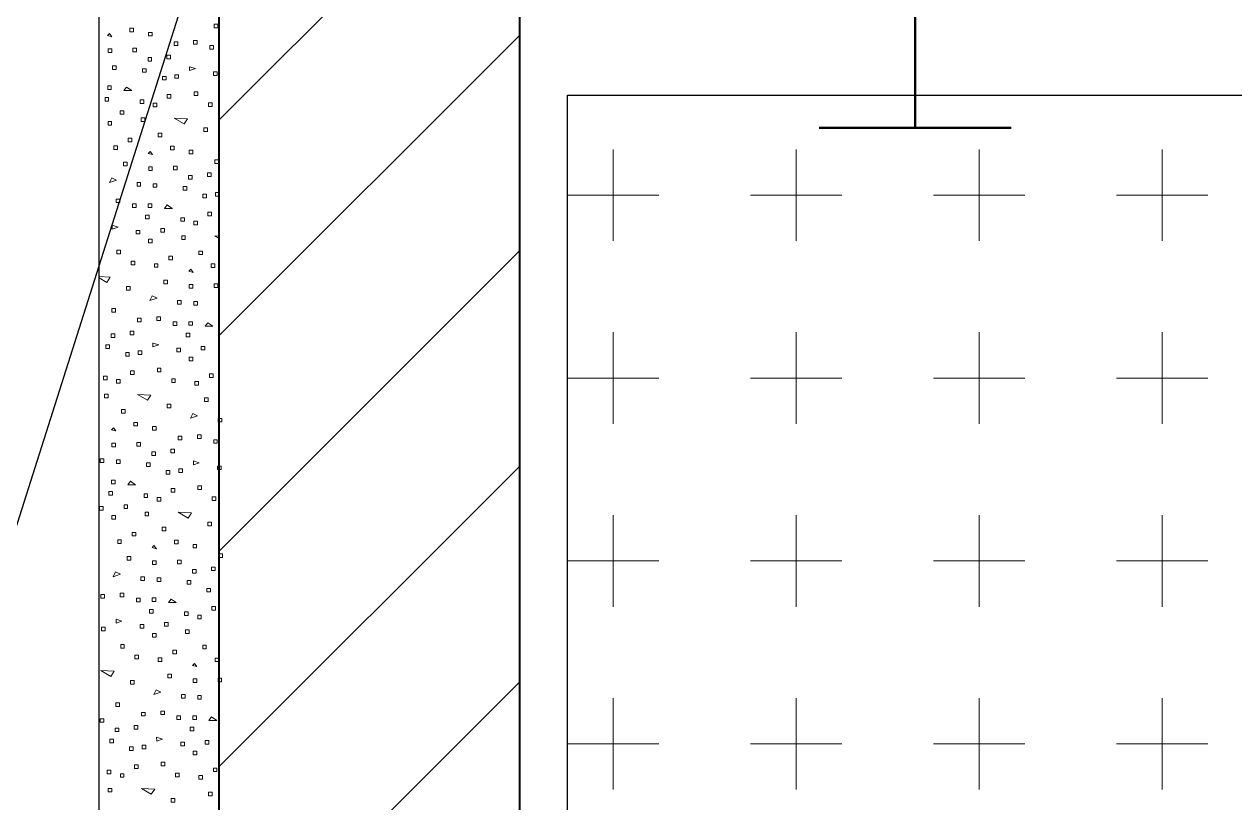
# Model space of a CAD drawing. Header units: millimetres. Extents: x 0 to 23.3, y 0 to 16.5.
# Drawn here: x 18.132 to 18.801, y 11.58 to 12.011 of the extents above; entities that cross this region are included whole.
import ezdxf

# ---------------------------------------------------------------- set-up
doc = ezdxf.new("R2010")
doc.units = ezdxf.units.MM
doc.layers.add('PDF _Геометрия', color=7, linetype='Continuous')

msp = doc.modelspace()

# ---------------------------------------------------------------- linework, layer by layer
at = {"layer": 'PDF _Геометрия', "lineweight": 25}
for points in [[(21.6086, 9.74585), (18.23988, 9.74585), (18.17352, 9.74585), (18.17352, 12.63819), (18.23988, 12.63819), (18.23988, 9.81221), (21.6086, 9.81221)], [(18.43233, 11.97121), (19.40166, 11.97121), (19.40166, 10.6771), (18.43233, 10.6771)]]:
    msp.add_lwpolyline(points, close=True, dxfattribs=at)
at = {"layer": 'PDF _Геометрия', "lineweight": 40}
msp.add_lwpolyline([(18.40579, 12.63577), (18.40579, 9.82306), (18.23988, 9.82306), (18.23988, 12.63577)], close=True, dxfattribs=at)
at = {"layer": 'PDF _Геометрия', "lineweight": 25}
msp.add_lwpolyline([(18.27114, 12.18544), (18.26704, 12.17251), (17.64938, 10.22566)], dxfattribs=at)
at = {"layer": 'PDF _Геометрия', "lineweight": 18}
for points in [[(18.23988, 11.95763), (18.40579, 12.12354)], [(18.17922, 12.00533), (18.17814, 12.00423)], [(18.17814, 12.00423), (18.18055, 12.0036)], [(18.18055, 12.0036), (18.17922, 12.00533)], [(18.23988, 11.83844), (18.40579, 12.00435)], [(18.22342, 11.98702), (18.22344, 11.98484)], [(18.22345, 11.98484), (18.2267, 11.98596), (18.22342, 11.98702)], [(18.18867, 11.97578), (18.18716, 11.9738)], [(18.18716, 11.9738), (18.19152, 11.97385)], [(18.19152, 11.97385), (18.18867, 11.97578)], [(18.22047, 11.95539), (18.21499, 11.95861)], [(18.21499, 11.9586), (18.2224, 11.95824)], [(18.2224, 11.95824), (18.22047, 11.95539)], [(18.20165, 11.94017), (18.20058, 11.93907)], [(18.20058, 11.93907), (18.20298, 11.93844)], [(18.20298, 11.93844), (18.20166, 11.94017)], [(18.45761, 11.89074), (18.45761, 11.9413)], [(18.55875, 11.89074), (18.55875, 11.9413)], [(18.65989, 11.89074), (18.65989, 11.9413)], [(18.76102, 11.89074), (18.76102, 11.9413)], [(18.18044, 11.92558), (18.17916, 11.92295)], [(18.17916, 11.92295), (18.18307, 11.9243), (18.18045, 11.92558)], [(18.43233, 11.91602), (18.4829, 11.91602)], [(18.53347, 11.91602), (18.58404, 11.91602)], [(18.6346, 11.91602), (18.68517, 11.91602)], [(18.73574, 11.91602), (18.78631, 11.91602)], [(18.2111, 11.91063), (18.2096, 11.90865)], [(18.21395, 11.90869), (18.2111, 11.91063)], [(18.2096, 11.90865), (18.21396, 11.90869)], [(18.1807, 11.89943), (18.18072, 11.89725)], [(18.18072, 11.89725), (18.18398, 11.89837), (18.1807, 11.89943)], [(18.23742, 11.89345), (18.23988, 11.89333)], [(18.23988, 11.89201), (18.23742, 11.89345)], [(18.23988, 11.71925), (18.40579, 11.88516)], [(18.17352, 11.87095), (18.17968, 11.87065)], [(18.17968, 11.87065), (18.17775, 11.8678), (18.17352, 11.87028)], [(18.22409, 11.87501), (18.22301, 11.87391)], [(18.22301, 11.87391), (18.22542, 11.87329)], [(18.22542, 11.87328), (18.22409, 11.87501)], [(18.20288, 11.86042), (18.2016, 11.8578)], [(18.2016, 11.85779), (18.20551, 11.85914)], [(18.20551, 11.85914), (18.20288, 11.86042)], [(18.23354, 11.84547), (18.23203, 11.84349)], [(18.23203, 11.84349), (18.23639, 11.84353)], [(18.23639, 11.84354), (18.23354, 11.84547)], [(18.45761, 11.7896), (18.45761, 11.84017)], [(18.55875, 11.7896), (18.55875, 11.84017)], [(18.65989, 11.7896), (18.65989, 11.84017)], [(18.76102, 11.7896), (18.76102, 11.84017)], [(18.20314, 11.83428), (18.20316, 11.8321)], [(18.20316, 11.83209), (18.20642, 11.83322), (18.20314, 11.83427)], [(18.43233, 11.81488), (18.4829, 11.81488)], [(18.53347, 11.81488), (18.58404, 11.81488)], [(18.6346, 11.81488), (18.68517, 11.81488)], [(18.73574, 11.81488), (18.78631, 11.81488)], [(18.1947, 11.80586), (18.20211, 11.80549)], [(18.20018, 11.80264), (18.1947, 11.80586)], [(18.20211, 11.8055), (18.20018, 11.80264)], [(18.22531, 11.79527), (18.22403, 11.79264)], [(18.22403, 11.79264), (18.22794, 11.79398), (18.22532, 11.79526)], [(18.18137, 11.78742), (18.18029, 11.78632)], [(18.18029, 11.78632), (18.1827, 11.78569)], [(18.1827, 11.78569), (18.18137, 11.78742)], [(18.22557, 11.76912), (18.22559, 11.76694)], [(18.22559, 11.76694), (18.22885, 11.76806), (18.22557, 11.76912)], [(18.23988, 11.60006), (18.40579, 11.76597)], [(18.19082, 11.75788), (18.18931, 11.7559)], [(18.18931, 11.7559), (18.19367, 11.75594)], [(18.19367, 11.75594), (18.19082, 11.75788)], [(18.21714, 11.7407), (18.22455, 11.74034)], [(18.22262, 11.73749), (18.21714, 11.7407)], [(18.22455, 11.74034), (18.22262, 11.73749)], [(18.45761, 11.68846), (18.45761, 11.73903)], [(18.55875, 11.68846), (18.55875, 11.73903)], [(18.65989, 11.68846), (18.65989, 11.73903)], [(18.76102, 11.68846), (18.76102, 11.73903)], [(18.20381, 11.72227), (18.20273, 11.72117)], [(18.20513, 11.72054), (18.20381, 11.72227)], [(18.20273, 11.72117), (18.20513, 11.72054)], [(18.43233, 11.71375), (18.4829, 11.71375)], [(18.53347, 11.71375), (18.58404, 11.71375)], [(18.6346, 11.71375), (18.68517, 11.71375)], [(18.73574, 11.71375), (18.78631, 11.71375)], [(18.18259, 11.70768), (18.18131, 11.70505)], [(18.18131, 11.70505), (18.18522, 11.70639)], [(18.18522, 11.70639), (18.18259, 11.70767)], [(18.21325, 11.69272), (18.21175, 11.69074)], [(18.21175, 11.69074), (18.2161, 11.69079)], [(18.2161, 11.69079), (18.21325, 11.69272)], [(18.18285, 11.68153), (18.18287, 11.67935)], [(18.18287, 11.67935), (18.18613, 11.68047), (18.18285, 11.68153)], [(18.23988, 11.67537), (18.23957, 11.67555)], [(18.23957, 11.67554), (18.23988, 11.67553)], [(18.22624, 11.65711), (18.22516, 11.65601)], [(18.22516, 11.65601), (18.22757, 11.65538)], [(18.22757, 11.65538), (18.22624, 11.65711)], [(18.17442, 11.65311), (18.18183, 11.65275)], [(18.1799, 11.6499), (18.17442, 11.65311)], [(18.18183, 11.65275), (18.1799, 11.6499)], [(18.20503, 11.64252), (18.20375, 11.63989)], [(18.20375, 11.63989), (18.20766, 11.64123), (18.20503, 11.64252)], [(18.23988, 11.48087), (18.40579, 11.64678)], [(18.45761, 11.58733), (18.45761, 11.6379)], [(18.55875, 11.58733), (18.55875, 11.6379)], [(18.65989, 11.58733), (18.65989, 11.6379)], [(18.76102, 11.58733), (18.76102, 11.6379)], [(18.23569, 11.62756), (18.23418, 11.62559)], [(18.23418, 11.62559), (18.23854, 11.62563)], [(18.23854, 11.62563), (18.23569, 11.62756)], [(18.20528, 11.61637), (18.20531, 11.61419)], [(18.20531, 11.61419), (18.20857, 11.61531), (18.20529, 11.61637)], [(18.43233, 11.61261), (18.4829, 11.61261)], [(18.53347, 11.61261), (18.58404, 11.61261)], [(18.6346, 11.61261), (18.68517, 11.61261)], [(18.73574, 11.61261), (18.78631, 11.61261)], [(18.20233, 11.58474), (18.19685, 11.58796)], [(18.19685, 11.58795), (18.20426, 11.58759)], [(18.20426, 11.58759), (18.20233, 11.58474)]]:
    msp.add_lwpolyline(points, dxfattribs=at)
at = {"layer": 'PDF _Геометрия', "color": 5, "lineweight": 50}
for points in [[(18.62449, 11.95331), (18.62449, 12.12496)], [(18.5714, 11.95331), (18.67758, 11.95331)]]:
    msp.add_lwpolyline(points, dxfattribs=at)
at = {"layer": 'PDF _Геометрия', "lineweight": 5}
for points in [[(18.23716, 12.00851), (18.23916, 12.00851), (18.23916, 12.01051), (18.23716, 12.01051)], [(18.19055, 12.00631), (18.19255, 12.00631), (18.19255, 12.00831), (18.19055, 12.00831)], [(18.20081, 12.00401), (18.20281, 12.00401), (18.20281, 12.00601), (18.20081, 12.00601)], [(18.17845, 11.99486), (18.18045, 11.99486), (18.18045, 11.99686), (18.17845, 11.99686)], [(18.19218, 11.99521), (18.19418, 11.99521), (18.19418, 11.99721), (18.19218, 11.99721)], [(18.21503, 11.99871), (18.21703, 11.99871), (18.21703, 12.00071), (18.21503, 12.00071)], [(18.2257, 11.99947), (18.2277, 11.99947), (18.2277, 12.00147), (18.2257, 12.00147)], [(18.23466, 11.99672), (18.23666, 11.99672), (18.23666, 11.99872), (18.23466, 11.99872)], [(18.20051, 11.99006), (18.20251, 11.99006), (18.20251, 11.99206), (18.20051, 11.99206)], [(18.21096, 11.99147), (18.21296, 11.99147), (18.21296, 11.99347), (18.21096, 11.99347)], [(18.18094, 11.98551), (18.18294, 11.98551), (18.18294, 11.98751), (18.18094, 11.98751)], [(18.19752, 11.98393), (18.19952, 11.98393), (18.19952, 11.98593), (18.19752, 11.98593)], [(18.21542, 11.98062), (18.21742, 11.98062), (18.21742, 11.98262), (18.21542, 11.98262)], [(18.23677, 11.98214), (18.23877, 11.98214), (18.23877, 11.98414), (18.23677, 11.98414)], [(18.17822, 11.97437), (18.18022, 11.97437), (18.18022, 11.97637), (18.17822, 11.97637)], [(18.20846, 11.97968), (18.21046, 11.97968), (18.21046, 11.98168), (18.20846, 11.98168)], [(18.17676, 11.96804), (18.17876, 11.96804), (18.17876, 11.97004), (18.17676, 11.97004)], [(18.21117, 11.96968), (18.21317, 11.96968), (18.21317, 11.97168), (18.21117, 11.97168)], [(18.22598, 11.97114), (18.22798, 11.97114), (18.22798, 11.97314), (18.22598, 11.97314)], [(18.18511, 11.96071), (18.18711, 11.96071), (18.18711, 11.96271), (18.18511, 11.96271)], [(18.19616, 11.9667), (18.19816, 11.9667), (18.19816, 11.9687), (18.19616, 11.9687)], [(18.20338, 11.96481), (18.20538, 11.96481), (18.20538, 11.96681), (18.20338, 11.96681)], [(18.23388, 11.96511), (18.23588, 11.96511), (18.23588, 11.96711), (18.23388, 11.96711)], [(18.17841, 11.95476), (18.18041, 11.95476), (18.18041, 11.95676), (18.17841, 11.95676)], [(18.1967, 11.95668), (18.1987, 11.95668), (18.1987, 11.95868), (18.1967, 11.95868)], [(18.20615, 11.94828), (18.20815, 11.94828), (18.20815, 11.95028), (18.20615, 11.95028)], [(18.2314, 11.95114), (18.2334, 11.95114), (18.2334, 11.95314), (18.2314, 11.95314)], [(18.1816, 11.94128), (18.1836, 11.94128), (18.1836, 11.94328), (18.1816, 11.94328)], [(18.18962, 11.9455), (18.19162, 11.9455), (18.19162, 11.9475), (18.18962, 11.9475)], [(18.21298, 11.94115), (18.21498, 11.94115), (18.21498, 11.94315), (18.21298, 11.94315)], [(18.22324, 11.93886), (18.22524, 11.93886), (18.22524, 11.94086), (18.22324, 11.94086)], [(18.18692, 11.93218), (18.18892, 11.93218), (18.18892, 11.93418), (18.18692, 11.93418)], [(18.20089, 11.9297), (18.20289, 11.9297), (18.20289, 11.9317), (18.20089, 11.9317)], [(18.21462, 11.93006), (18.21662, 11.93006), (18.21662, 11.93206), (18.21462, 11.93206)], [(18.23746, 11.93355), (18.23946, 11.93355), (18.23946, 11.93555), (18.23746, 11.93555)], [(18.19444, 11.92092), (18.19644, 11.92092), (18.19644, 11.92292), (18.19444, 11.92292)], [(18.22295, 11.92491), (18.22495, 11.92491), (18.22495, 11.92691), (18.22295, 11.92691)], [(18.23339, 11.92632), (18.23539, 11.92632), (18.23539, 11.92832), (18.23339, 11.92832)], [(18.20338, 11.92036), (18.20538, 11.92036), (18.20538, 11.92236), (18.20338, 11.92236)], [(18.21996, 11.91878), (18.22196, 11.91878), (18.22196, 11.92078), (18.21996, 11.92078)], [(18.23089, 11.91453), (18.23289, 11.91453), (18.23289, 11.91653), (18.23089, 11.91653)], [(18.23786, 11.91547), (18.23986, 11.91547), (18.23986, 11.91747), (18.23786, 11.91747)], [(18.18298, 11.91187), (18.18498, 11.91187), (18.18498, 11.91387), (18.18298, 11.91387)], [(18.19194, 11.90913), (18.19394, 11.90913), (18.19394, 11.91113), (18.19194, 11.91113)], [(18.20065, 11.90922), (18.20265, 11.90922), (18.20265, 11.91122), (18.20065, 11.91122)], [(18.19919, 11.90288), (18.20119, 11.90288), (18.20119, 11.90488), (18.19919, 11.90488)], [(18.2186, 11.90155), (18.2206, 11.90155), (18.2206, 11.90355), (18.2186, 11.90355)], [(18.23361, 11.90453), (18.23561, 11.90453), (18.23561, 11.90653), (18.23361, 11.90653)], [(18.19404, 11.89455), (18.19604, 11.89455), (18.19604, 11.89655), (18.19404, 11.89655)], [(18.20755, 11.89555), (18.20955, 11.89555), (18.20955, 11.89755), (18.20755, 11.89755)], [(18.22581, 11.89966), (18.22781, 11.89966), (18.22781, 11.90166), (18.22581, 11.90166)], [(18.20085, 11.8896), (18.20285, 11.8896), (18.20285, 11.8916), (18.20085, 11.8916)], [(18.21914, 11.89153), (18.22113, 11.89153), (18.22113, 11.89353), (18.21914, 11.89353)], [(18.18326, 11.88355), (18.18526, 11.88355), (18.18526, 11.88555), (18.18326, 11.88555)], [(18.21206, 11.88034), (18.21406, 11.88034), (18.21406, 11.88234), (18.21206, 11.88234)], [(18.22859, 11.88312), (18.23059, 11.88312), (18.23059, 11.88512), (18.22859, 11.88512)], [(18.19116, 11.87752), (18.19316, 11.87752), (18.19316, 11.87952), (18.19116, 11.87952)], [(18.20403, 11.87612), (18.20603, 11.87612), (18.20603, 11.87812), (18.20403, 11.87812)], [(18.23542, 11.876), (18.23742, 11.876), (18.23742, 11.878), (18.23542, 11.878)], [(18.20935, 11.86702), (18.21135, 11.86702), (18.21135, 11.86902), (18.20935, 11.86902)], [(18.18868, 11.86355), (18.19068, 11.86355), (18.19068, 11.86555), (18.18868, 11.86555)], [(18.22332, 11.86455), (18.22532, 11.86455), (18.22532, 11.86654), (18.22332, 11.86654)], [(18.23705, 11.8649), (18.23905, 11.8649), (18.23905, 11.8669), (18.23705, 11.8669)], [(18.21687, 11.85576), (18.21887, 11.85576), (18.21887, 11.85776), (18.21687, 11.85776)], [(18.22581, 11.8552), (18.22781, 11.8552), (18.22781, 11.8572), (18.22581, 11.8572)], [(18.18052, 11.85127), (18.18252, 11.85127), (18.18252, 11.85327), (18.18052, 11.85327)], [(18.19474, 11.84596), (18.19674, 11.84596), (18.19674, 11.84796), (18.19474, 11.84796)], [(18.20541, 11.84672), (18.20741, 11.84672), (18.20741, 11.84872), (18.20541, 11.84872)], [(18.21437, 11.84397), (18.21637, 11.84397), (18.21637, 11.84597), (18.21437, 11.84597)], [(18.22309, 11.84406), (18.22509, 11.84406), (18.22509, 11.84606), (18.22309, 11.84606)], [(18.18023, 11.83732), (18.18223, 11.83732), (18.18223, 11.83932), (18.18023, 11.83932)], [(18.19067, 11.83873), (18.19267, 11.83873), (18.19267, 11.84073), (18.19067, 11.84073)], [(18.22163, 11.83772), (18.22363, 11.83772), (18.22363, 11.83972), (18.22163, 11.83972)], [(18.17724, 11.83118), (18.17924, 11.83118), (18.17924, 11.83318), (18.17724, 11.83318)], [(18.18817, 11.82693), (18.19017, 11.82693), (18.19017, 11.82893), (18.18817, 11.82893)], [(18.19514, 11.82787), (18.19714, 11.82787), (18.19714, 11.82987), (18.19514, 11.82987)], [(18.21648, 11.82939), (18.21848, 11.82939), (18.21848, 11.83139), (18.21648, 11.83139)], [(18.22998, 11.8304), (18.23198, 11.8304), (18.23198, 11.8324), (18.22998, 11.8324)], [(18.22328, 11.82445), (18.22528, 11.82445), (18.22528, 11.82645), (18.22328, 11.82645)], [(18.17588, 11.81395), (18.17788, 11.81395), (18.17788, 11.81595), (18.17588, 11.81595)], [(18.19089, 11.81694), (18.19289, 11.81694), (18.19289, 11.81894), (18.19089, 11.81894)], [(18.20569, 11.81839), (18.20769, 11.81839), (18.20769, 11.82039), (18.20569, 11.82039)], [(18.23449, 11.81519), (18.23649, 11.81519), (18.23649, 11.81719), (18.23449, 11.81719)], [(18.18309, 11.81206), (18.18509, 11.81206), (18.18509, 11.81406), (18.18309, 11.81406)], [(18.2136, 11.81237), (18.2156, 11.81237), (18.2156, 11.81437), (18.2136, 11.81437)], [(18.22647, 11.81097), (18.22847, 11.81097), (18.22847, 11.81297), (18.22647, 11.81297)], [(18.17642, 11.80393), (18.17842, 11.80393), (18.17842, 11.80593), (18.17642, 11.80593)], [(18.23179, 11.80187), (18.23379, 11.80187), (18.23379, 11.80387), (18.23179, 11.80387)], [(18.18587, 11.79553), (18.18787, 11.79553), (18.18787, 11.79753), (18.18587, 11.79753)], [(18.21112, 11.79839), (18.21312, 11.79839), (18.21312, 11.80039), (18.21112, 11.80039)], [(18.19269, 11.7884), (18.19469, 11.7884), (18.19469, 11.7904), (18.19269, 11.7904)], [(18.23931, 11.79061), (18.24131, 11.79061), (18.24131, 11.79261), (18.23931, 11.79261)], [(18.20296, 11.78611), (18.20496, 11.78611), (18.20496, 11.78811), (18.20296, 11.78811)], [(18.21718, 11.7808), (18.21918, 11.7808), (18.21918, 11.7828), (18.21718, 11.7828)], [(18.22785, 11.78156), (18.22985, 11.78156), (18.22985, 11.78356), (18.22785, 11.78356)], [(18.1806, 11.77695), (18.1826, 11.77695), (18.1826, 11.77895), (18.1806, 11.77895)], [(18.19433, 11.77731), (18.19633, 11.77731), (18.19633, 11.77931), (18.19433, 11.77931)], [(18.21311, 11.77357), (18.21511, 11.77357), (18.21511, 11.77557), (18.21311, 11.77557)], [(18.23681, 11.77882), (18.23881, 11.77882), (18.23881, 11.78082), (18.23681, 11.78082)], [(18.17415, 11.76817), (18.17615, 11.76817), (18.17615, 11.77017), (18.17415, 11.77017)], [(18.18309, 11.76761), (18.18509, 11.76761), (18.18509, 11.76961), (18.18309, 11.76961)], [(18.20266, 11.77216), (18.20466, 11.77216), (18.20466, 11.77416), (18.20266, 11.77416)], [(18.19967, 11.76603), (18.20167, 11.76603), (18.20167, 11.76803), (18.19967, 11.76803)], [(18.21061, 11.76178), (18.21261, 11.76178), (18.21261, 11.76378), (18.21061, 11.76378)], [(18.21757, 11.76272), (18.21957, 11.76272), (18.21957, 11.76472), (18.21757, 11.76472)], [(18.23891, 11.76424), (18.24091, 11.76424), (18.24091, 11.76624), (18.23891, 11.76624)], [(18.18037, 11.75647), (18.18237, 11.75647), (18.18237, 11.75847), (18.18037, 11.75847)], [(18.22813, 11.75323), (18.23013, 11.75323), (18.23013, 11.75523), (18.22813, 11.75523)], [(18.17891, 11.75013), (18.18091, 11.75013), (18.18091, 11.75213), (18.17891, 11.75213)], [(18.19832, 11.7488), (18.20032, 11.7488), (18.20032, 11.7508), (18.19832, 11.7508)], [(18.20552, 11.74691), (18.20752, 11.74691), (18.20752, 11.74891), (18.20552, 11.74891)], [(18.21332, 11.75178), (18.21532, 11.75178), (18.21532, 11.75378), (18.21332, 11.75378)], [(18.23603, 11.74721), (18.23803, 11.74721), (18.23803, 11.74921), (18.23603, 11.74921)], [(18.17376, 11.7418), (18.17576, 11.7418), (18.17576, 11.7438), (18.17376, 11.7438)], [(18.18726, 11.74281), (18.18926, 11.74281), (18.18926, 11.74481), (18.18726, 11.74481)], [(18.18056, 11.73686), (18.18256, 11.73686), (18.18256, 11.73886), (18.18056, 11.73886)], [(18.19885, 11.73878), (18.20085, 11.73878), (18.20085, 11.74078), (18.19885, 11.74078)], [(18.23355, 11.73324), (18.23555, 11.73324), (18.23555, 11.73524), (18.23355, 11.73524)], [(18.19177, 11.72759), (18.19377, 11.72759), (18.19377, 11.72959), (18.19177, 11.72959)], [(18.2083, 11.73037), (18.2103, 11.73037), (18.2103, 11.73237), (18.2083, 11.73237)], [(18.18375, 11.72337), (18.18575, 11.72337), (18.18575, 11.72537), (18.18375, 11.72537)], [(18.21513, 11.72325), (18.21713, 11.72325), (18.21713, 11.72525), (18.21513, 11.72525)], [(18.22539, 11.72095), (18.22739, 11.72095), (18.22739, 11.72295), (18.22539, 11.72295)], [(18.18907, 11.71427), (18.19107, 11.71427), (18.19107, 11.71627), (18.18907, 11.71627)], [(18.23961, 11.71564), (18.24161, 11.71564), (18.24161, 11.71764), (18.23961, 11.71764)], [(18.20304, 11.7118), (18.20504, 11.7118), (18.20504, 11.7138), (18.20304, 11.7138)], [(18.21676, 11.71215), (18.21876, 11.71215), (18.21876, 11.71415), (18.21676, 11.71415)], [(18.2251, 11.707), (18.2271, 11.707), (18.2271, 11.709), (18.2251, 11.709)], [(18.23554, 11.70841), (18.23754, 11.70841), (18.23754, 11.71041), (18.23554, 11.71041)], [(18.19659, 11.70302), (18.19859, 11.70302), (18.19859, 11.70502), (18.19659, 11.70502)], [(18.20553, 11.70245), (18.20753, 11.70245), (18.20753, 11.70445), (18.20553, 11.70445)], [(18.22211, 11.70087), (18.22411, 11.70087), (18.22411, 11.70287), (18.22211, 11.70287)], [(18.17446, 11.69321), (18.17646, 11.69321), (18.17646, 11.69521), (18.17446, 11.69521)], [(18.18513, 11.69397), (18.18713, 11.69397), (18.18713, 11.69597), (18.18513, 11.69597)], [(18.23304, 11.69662), (18.23504, 11.69662), (18.23504, 11.69862), (18.23304, 11.69862)], [(18.19409, 11.69122), (18.19609, 11.69122), (18.19609, 11.69322), (18.19409, 11.69322)], [(18.20281, 11.69131), (18.20481, 11.69131), (18.20481, 11.69331), (18.20281, 11.69331)], [(18.23576, 11.68662), (18.23776, 11.68662), (18.23776, 11.68862), (18.23576, 11.68862)], [(18.20134, 11.68498), (18.20334, 11.68498), (18.20334, 11.68698), (18.20134, 11.68698)], [(18.22075, 11.68364), (18.22275, 11.68364), (18.22275, 11.68564), (18.22075, 11.68564)], [(18.22796, 11.68175), (18.22996, 11.68175), (18.22996, 11.68375), (18.22796, 11.68375)], [(18.17485, 11.67513), (18.17685, 11.67513), (18.17685, 11.67713), (18.17485, 11.67713)], [(18.19619, 11.67664), (18.19819, 11.67664), (18.19819, 11.67864), (18.19619, 11.67864)], [(18.20969, 11.67765), (18.21169, 11.67765), (18.21169, 11.67965), (18.20969, 11.67965)], [(18.22129, 11.67362), (18.22329, 11.67362), (18.22329, 11.67562), (18.22129, 11.67562)], [(18.203, 11.6717), (18.205, 11.6717), (18.205, 11.6737), (18.203, 11.6737)], [(18.18541, 11.66564), (18.18741, 11.66564), (18.18741, 11.66764), (18.18541, 11.66764)], [(18.19331, 11.65962), (18.19531, 11.65962), (18.19531, 11.66162), (18.19331, 11.66162)], [(18.2142, 11.66244), (18.2162, 11.66244), (18.2162, 11.66444), (18.2142, 11.66444)], [(18.23074, 11.66522), (18.23274, 11.66522), (18.23274, 11.66722), (18.23074, 11.66722)], [(18.20618, 11.65822), (18.20818, 11.65822), (18.20818, 11.66022), (18.20618, 11.66022)], [(18.23756, 11.65809), (18.23956, 11.65809), (18.23956, 11.66009), (18.23756, 11.66009)], [(18.2115, 11.64912), (18.2135, 11.64912), (18.2135, 11.65112), (18.2115, 11.65112)], [(18.22547, 11.64664), (18.22747, 11.64664), (18.22747, 11.64864), (18.22547, 11.64864)], [(18.2392, 11.64699), (18.2412, 11.64699), (18.2412, 11.64899), (18.2392, 11.64899)], [(18.19083, 11.64565), (18.19283, 11.64565), (18.19283, 11.64765), (18.19083, 11.64765)], [(18.18267, 11.63336), (18.18467, 11.63336), (18.18467, 11.63536), (18.18267, 11.63536)], [(18.21902, 11.63786), (18.22102, 11.63786), (18.22102, 11.63986), (18.21902, 11.63986)], [(18.22796, 11.63729), (18.22996, 11.63729), (18.22996, 11.63929), (18.22796, 11.63929)], [(18.19689, 11.62805), (18.19889, 11.62805), (18.19889, 11.63005), (18.19689, 11.63005)], [(18.20756, 11.62881), (18.20956, 11.62881), (18.20956, 11.63081), (18.20756, 11.63081)], [(18.21652, 11.62607), (18.21852, 11.62607), (18.21852, 11.62807), (18.21652, 11.62807)], [(18.22524, 11.62615), (18.22724, 11.62615), (18.22724, 11.62815), (18.22524, 11.62815)], [(18.17404, 11.62456), (18.17604, 11.62456), (18.17604, 11.62656), (18.17404, 11.62656)], [(18.18237, 11.61941), (18.18437, 11.61941), (18.18437, 11.62141), (18.18237, 11.62141)], [(18.19282, 11.62082), (18.19482, 11.62082), (18.19482, 11.62282), (18.19282, 11.62282)], [(18.22378, 11.61982), (18.22578, 11.61982), (18.22578, 11.62182), (18.22378, 11.62182)], [(18.17938, 11.61328), (18.18138, 11.61328), (18.18138, 11.61528), (18.17938, 11.61528)], [(18.19032, 11.60903), (18.19232, 11.60903), (18.19232, 11.61103), (18.19032, 11.61103)], [(18.19729, 11.60997), (18.19929, 11.60997), (18.19929, 11.61197), (18.19729, 11.61197)], [(18.21863, 11.61149), (18.22063, 11.61149), (18.22063, 11.61349), (18.21863, 11.61349)], [(18.22543, 11.60654), (18.22743, 11.60654), (18.22743, 11.60854), (18.22543, 11.60854)], [(18.23213, 11.61249), (18.23413, 11.61249), (18.23413, 11.61449), (18.23213, 11.61449)], [(18.20784, 11.60048), (18.20984, 11.60048), (18.20984, 11.60248), (18.20784, 11.60248)], [(18.17803, 11.59605), (18.18003, 11.59605), (18.18003, 11.59805), (18.17803, 11.59805)], [(18.18524, 11.59416), (18.18724, 11.59416), (18.18724, 11.59616), (18.18524, 11.59616)], [(18.19304, 11.59903), (18.19504, 11.59903), (18.19504, 11.60103), (18.19304, 11.60103)], [(18.21574, 11.59446), (18.21774, 11.59446), (18.21774, 11.59646), (18.21574, 11.59646)], [(18.22862, 11.59306), (18.23062, 11.59306), (18.23062, 11.59506), (18.22862, 11.59506)], [(18.23664, 11.59728), (18.23864, 11.59728), (18.23864, 11.59928), (18.23664, 11.59928)], [(18.17856, 11.58603), (18.18056, 11.58603), (18.18056, 11.58803), (18.17856, 11.58803)], [(18.21327, 11.58049), (18.21527, 11.58049), (18.21527, 11.58249), (18.21327, 11.58249)], [(18.23394, 11.58396), (18.23594, 11.58396), (18.23594, 11.58596), (18.23394, 11.58596)]]:
    msp.add_lwpolyline(points, close=True, dxfattribs=at)

doc.saveas('drawing.dxf')
